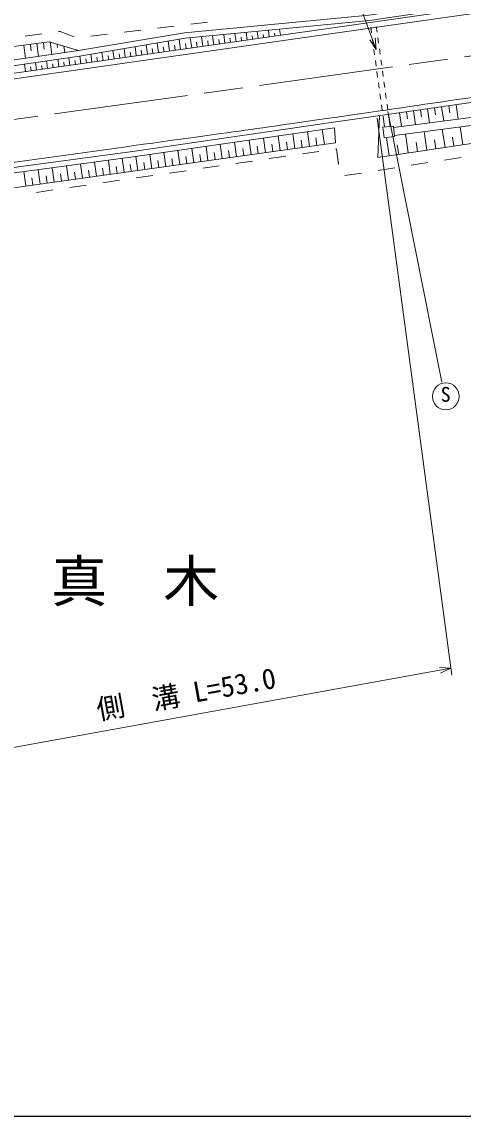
# Model space of a CAD drawing. Units: millimetres, scale not verified. Extents: x 40000 to 680000, y 20000 to 380000.
# Drawn here: x 224735 to 264158, y 205000 to 302708 of the extents above; entities that cross this region are included whole.
import ezdxf
from ezdxf.enums import TextEntityAlignment as Align

# ---------------------------------------------------------------- set-up
doc = ezdxf.new("R2010")
doc.units = ezdxf.units.MM
doc.header["$LTSCALE"] = 1000
doc.linetypes.add('CHAIN', pattern=[18.5, 12, -1.5, 3.5, -1.5])
for name, color, linetype, lineweight in [('M-BGD', 7, 'Continuous', 13), ('M-BGD-HTXT', 7, 'Continuous', 13), ('M-BGD-OSTR1', 7, 'Continuous', 13), ('M-BMK', 2, 'CHAIN', 13), ('M-STR-HTXT', 7, 'Continuous', 13), ('M-TTL-BAND', 7, 'Continuous', 25)]:
    doc.layers.add(name, color=color, linetype=linetype, lineweight=lineweight)
doc.styles.add('ＭＳ ゴシック', font='')
doc.styles.get('ＭＳ ゴシック').set_extended_font_data('MS Gothic')

msp = doc.modelspace()

# ---------------------------------------------------------------- linework, layer by layer
at = {"layer": 'M-BGD'}
for p, q in [((125761, 284178), (280085, 306096)), ((125832, 283680), (280151, 305598)), ((235352, 301975), (233862, 301796)), ((238330, 302335), (236841, 302155)), ((241308, 302694), (239819, 302514)), ((246840, 301375), (246758, 301952)), ((247830, 301515), (247755, 302048)), ((226513, 301640), (225026, 301442)), ((228142, 301857), (227999, 301838)), ((229409, 301374), (228142, 301857)), ((232373, 301616), (230884, 301436)), ((237929, 300113), (237806, 300983)), ((238919, 300253), (238792, 301149)), ((239909, 300393), (239783, 301283)), ((240899, 300534), (240779, 301379)), ((241394, 300604), (241338, 301004)), ((241889, 300674), (241776, 301475)), ((242384, 300744), (242331, 301122)), ((242879, 300814), (242772, 301570)), ((243374, 300884), (243324, 301240)), ((243870, 300954), (243769, 301666)), ((244365, 301024), (244317, 301358)), ((244860, 301095), (244765, 301761)), ((245355, 301165), (245311, 301476)), ((245850, 301235), (245762, 301857)), ((246345, 301305), (246304, 301594)), ((247335, 301445), (247297, 301711)), ((227183, 300917), (204605, 298027)), ((224908, 300626), (225058, 299453)), ((225494, 300701), (225569, 300115)), ((226080, 300776), (226227, 299623)), ((226656, 300850), (226730, 300273)), ((229807, 300142), (227183, 300917)), ((227252, 300926), (227397, 299793)), ((227876, 300712), (227914, 300415)), ((228495, 300529), (228567, 299962)), ((231988, 299271), (231887, 299986)), ((232978, 299411), (232873, 300152)), ((233968, 299552), (233860, 300318)), ((234463, 299622), (234407, 300018)), ((234959, 299692), (234846, 300484)), ((235454, 299762), (235396, 300171)), ((235949, 299832), (235833, 300651)), ((236444, 299902), (236384, 300324)), ((236939, 299972), (236819, 300817)), ((237434, 300043), (237372, 300478)), ((238424, 300183), (238360, 300631)), ((239414, 300323), (239351, 300768)), ((240404, 300463), (240344, 300886)), ((226047, 298429), (225956, 299078)), ((227038, 298570), (226945, 299222)), ((228028, 298710), (227935, 299365)), ((228523, 298780), (228476, 299109)), ((229018, 298850), (228924, 299509)), ((229513, 298920), (229466, 299252)), ((230008, 298990), (229914, 299653)), ((230503, 299061), (230454, 299405)), ((230998, 299131), (230900, 299819)), ((231493, 299201), (231442, 299558)), ((232483, 299341), (232431, 299711)), ((233473, 299481), (233419, 299865)), ((225057, 298289), (224966, 298935)), ((225552, 298359), (225506, 298684)), ((226543, 298499), (226496, 298826)), ((227533, 298640), (227486, 298967)), ((252563, 293746), (264875, 295507)), ((262235, 295129), (262420, 293847)), ((262879, 295221), (262971, 294585)), ((263524, 295314), (263712, 294015)), ((256526, 290601), (256679, 294335)), ((257141, 293313), (257003, 294304)), ((257427, 294710), (262252, 270551)), ((257636, 293382), (257499, 294372)), ((258478, 294592), (258656, 293360)), ((259095, 294680), (259184, 294066)), ((259712, 294768), (259892, 293520)), ((260338, 294858), (260428, 294236)), ((260964, 294947), (261147, 293682)), ((261599, 295038), (261690, 294410)), ((252754, 291909), (252679, 293258)), ((256999, 293297), (257932, 293405)), ((257106, 292367), (256999, 293297)), ((257932, 293405), (258040, 292475)), ((262540, 291497), (262297, 293126)), ((264138, 291735), (263900, 293333)), ((246504, 291038), (246323, 292335)), ((247807, 291220), (247626, 292524)), ((249119, 291403), (248936, 292714)), ((249778, 291495), (249686, 292154)), ((250438, 291587), (250254, 292905)), ((251101, 291679), (251008, 292342)), ((251764, 291771), (251579, 293098)), ((258040, 292475), (257106, 292367)), ((257560, 290755), (257316, 292391)), ((259251, 291007), (258999, 292698)), ((260911, 291254), (260664, 292914)), ((261726, 291376), (261604, 292190)), ((263339, 291616), (263220, 292415)), ((219222, 289521), (233837, 291534)), ((238836, 289970), (238662, 291222)), ((240096, 290146), (239920, 291405)), ((241363, 290322), (241186, 291589)), ((242637, 290500), (242459, 291774)), ((243278, 290589), (243188, 291230)), ((243918, 290678), (243740, 291960)), ((244563, 290768), (244473, 291412)), ((245207, 290858), (245028, 292147)), ((245856, 290948), (245765, 291596)), ((247156, 291129), (247065, 291781)), ((248463, 291311), (248372, 291967)), ((252851, 291367), (252764, 291355)), ((253031, 289967), (252851, 291367)), ((258406, 290881), (258280, 291727)), ((260081, 291131), (259958, 291960)), ((232635, 289106), (232462, 290347)), ((233870, 289278), (233698, 290513)), ((235101, 289449), (234929, 290680)), ((236339, 289622), (236166, 290860)), ((236961, 289709), (236875, 290331)), ((237584, 289795), (237410, 291041)), ((238210, 289883), (238123, 290509)), ((239466, 290058), (239378, 290688)), ((240729, 290234), (240641, 290867)), ((242000, 290411), (241911, 291048)), ((245341, 290280), (243857, 290066)), ((248310, 290710), (246826, 290495)), ((251279, 291140), (249795, 290925)), ((263972, 290601), (262490, 290370)), ((225089, 288054), (224910, 289335)), ((226363, 288232), (226185, 289506)), ((227630, 288408), (227454, 289676)), ((228891, 288584), (228716, 289845)), ((229519, 288672), (229431, 289299)), ((230146, 288759), (229971, 290013)), ((230770, 288846), (230683, 289470)), ((231393, 288933), (231220, 290181)), ((232014, 289019), (231928, 289640)), ((233252, 289192), (233166, 289809)), ((234485, 289364), (234399, 289979)), ((235720, 289536), (235633, 290155)), ((239403, 289421), (237919, 289206)), ((242372, 289851), (240888, 289636)), ((258044, 289675), (256562, 289444)), ((261008, 290138), (259526, 289907)), ((225726, 288143), (225637, 288780)), ((226997, 288320), (226908, 288954)), ((228261, 288496), (228173, 289127)), ((233465, 288562), (231980, 288347)), ((236434, 288992), (234950, 288777)), ((255080, 289212), (253598, 288980)), ((227527, 287703), (226042, 287488)), ((230496, 288132), (229011, 287918))]:
    msp.add_line(p, q, dxfattribs=at)
for points in [[(107163, 282591), (111450, 283575), (115425, 284322), (122480, 285362), (159434, 290536), (179250, 292811), (229807, 300142), (239265, 301736), (255732, 303315), (270810, 305588), (279486, 307032), (286723, 308071), (299703, 309093), (301725, 308340), (311374, 308490), (320120, 308526)], [(106674, 281966), (111552, 283086), (115507, 283829), (122551, 284867), (159497, 290040), (179315, 292315), (229884, 299648), (239330, 301240), (255794, 302818), (270888, 305094), (279563, 306538), (286778, 307574), (299633, 308585), (301639, 307838), (311379, 307990), (320099, 308026)], [(313795, 277090), (297180, 297492), (291764, 297193), (285135, 296716), (279881, 296108), (257948, 293268)], [(313253, 276648), (296863, 296774), (291809, 296495), (285200, 296019), (279966, 295414), (258028, 292573)], [(312761, 276019), (296457, 295791), (282823, 294519), (256526, 290601)], [(205332, 281403), (205490, 282096), (205813, 282908), (206275, 283898), (206854, 284880), (207559, 285810), (208842, 287009), (209749, 287664), (210682, 287933), (234615, 291140), (252563, 293746)], [(205819, 281292), (205969, 281947), (206272, 282709), (206718, 283664), (207270, 284601), (207932, 285474), (209160, 286622), (209971, 287208), (210785, 287442), (234684, 290645), (252679, 293258)], [(252754, 291909), (210128, 285970), (208302, 284241), (207479, 282335), (208028, 279637), (223162, 259104)]]:
    msp.add_lwpolyline(points, dxfattribs=at)
msp.add_circle((262613, 269269), 1200, dxfattribs=at)
msp.add_open_spline([(233837, 291534), (243681, 292897), (246164, 293234), (254058, 294370), (258737, 295044), (261353, 295454), (266034, 296115), (271697, 296914), (274869, 297373), (280547, 298055), (284749, 298559), (287095, 298975), (291320, 299216), (294202, 299380), (295824, 299262), (298711, 299264), (302600, 299267), (304779, 299299), (308667, 299201), (312503, 299103), (314654, 299037), (318482, 298772), (321090, 298591), (322566, 298581), (325146, 298166), (327092, 297853), (328158, 297543), (330089, 297148), (331393, 296882), (332127, 296752), (333427, 296470), (338266, 295420), (340968, 294773), (345736, 293441), (347254, 293017), (347753, 292886), (349613, 292326)], degree=3, knots=[0, 0, 0, 0, 1, 1, 1, 2, 2, 2, 3, 3, 3, 4, 4, 4, 5, 5, 5, 6, 6, 6, 7, 7, 7, 8, 8, 8, 9, 9, 9, 10, 10, 10, 11, 11, 11, 12, 12, 12, 12], dxfattribs=at)
at = {"layer": 'M-BGD-OSTR1'}
for p, q in [((255975, 301733), (255906, 302228)), ((256470, 301801), (256401, 302297)), ((256112, 300742), (256043, 301238)), ((256607, 300811), (256538, 301306)), ((256249, 299752), (256180, 300247)), ((256744, 299820), (256676, 300316)), ((256386, 298761), (256317, 299257)), ((256881, 298830), (256813, 299325)), ((256523, 297771), (256455, 298266)), ((257019, 297839), (256950, 298335)), ((256660, 296780), (256592, 297275)), ((257156, 296849), (257087, 297344)), ((256798, 295790), (256729, 296285)), ((257293, 295858), (257224, 296353)), ((256935, 294799), (256866, 295294)), ((257430, 294868), (257361, 295363))]:
    msp.add_line(p, q, dxfattribs=at)
at = {"layer": 'M-BMK'}
msp.add_line((172673, 286841), (269966, 300380), dxfattribs=at)
at = {"layer": 'M-STR-HTXT'}
for p, q in [((256400, 300256), (243157, 336056)), ((256400, 300256), (255819, 301108)), ((256400, 300256), (256288, 301281)), ((256478, 294115), (263150, 244387)), ((216467, 236576), (263070, 244986)), ((263070, 244986), (262042, 245055)), ((263070, 244986), (262130, 244563))]:
    msp.add_line(p, q, dxfattribs=at)
at = {"layer": 'M-TTL-BAND'}
msp.add_line((40000, 205000), (579000, 205000), dxfattribs=at)

# ---------------------------------------------------------------- texts
at = {"layer": 'M-BGD', "style": 'ＭＳ ゴシック'}
msp.add_text('S', height=1320, dxfattribs=at).set_placement((262149, 270107), align=Align.TOP_LEFT)
at = {"layer": 'M-BGD-HTXT', "style": 'ＭＳ ゴシック'}
msp.add_text('真\u3000木', height=3666, dxfattribs=at).set_placement((234855, 252770), align=Align.MIDDLE_CENTER)
at = {"layer": 'M-STR-HTXT', "style": 'ＭＳ ゴシック'}
msp.add_text('側\u3000溝 L=53.0', height=1833, rotation=10.23, dxfattribs=at).set_placement((239680, 241273), align=Align.BOTTOM_CENTER)

doc.saveas('drawing.dxf')
